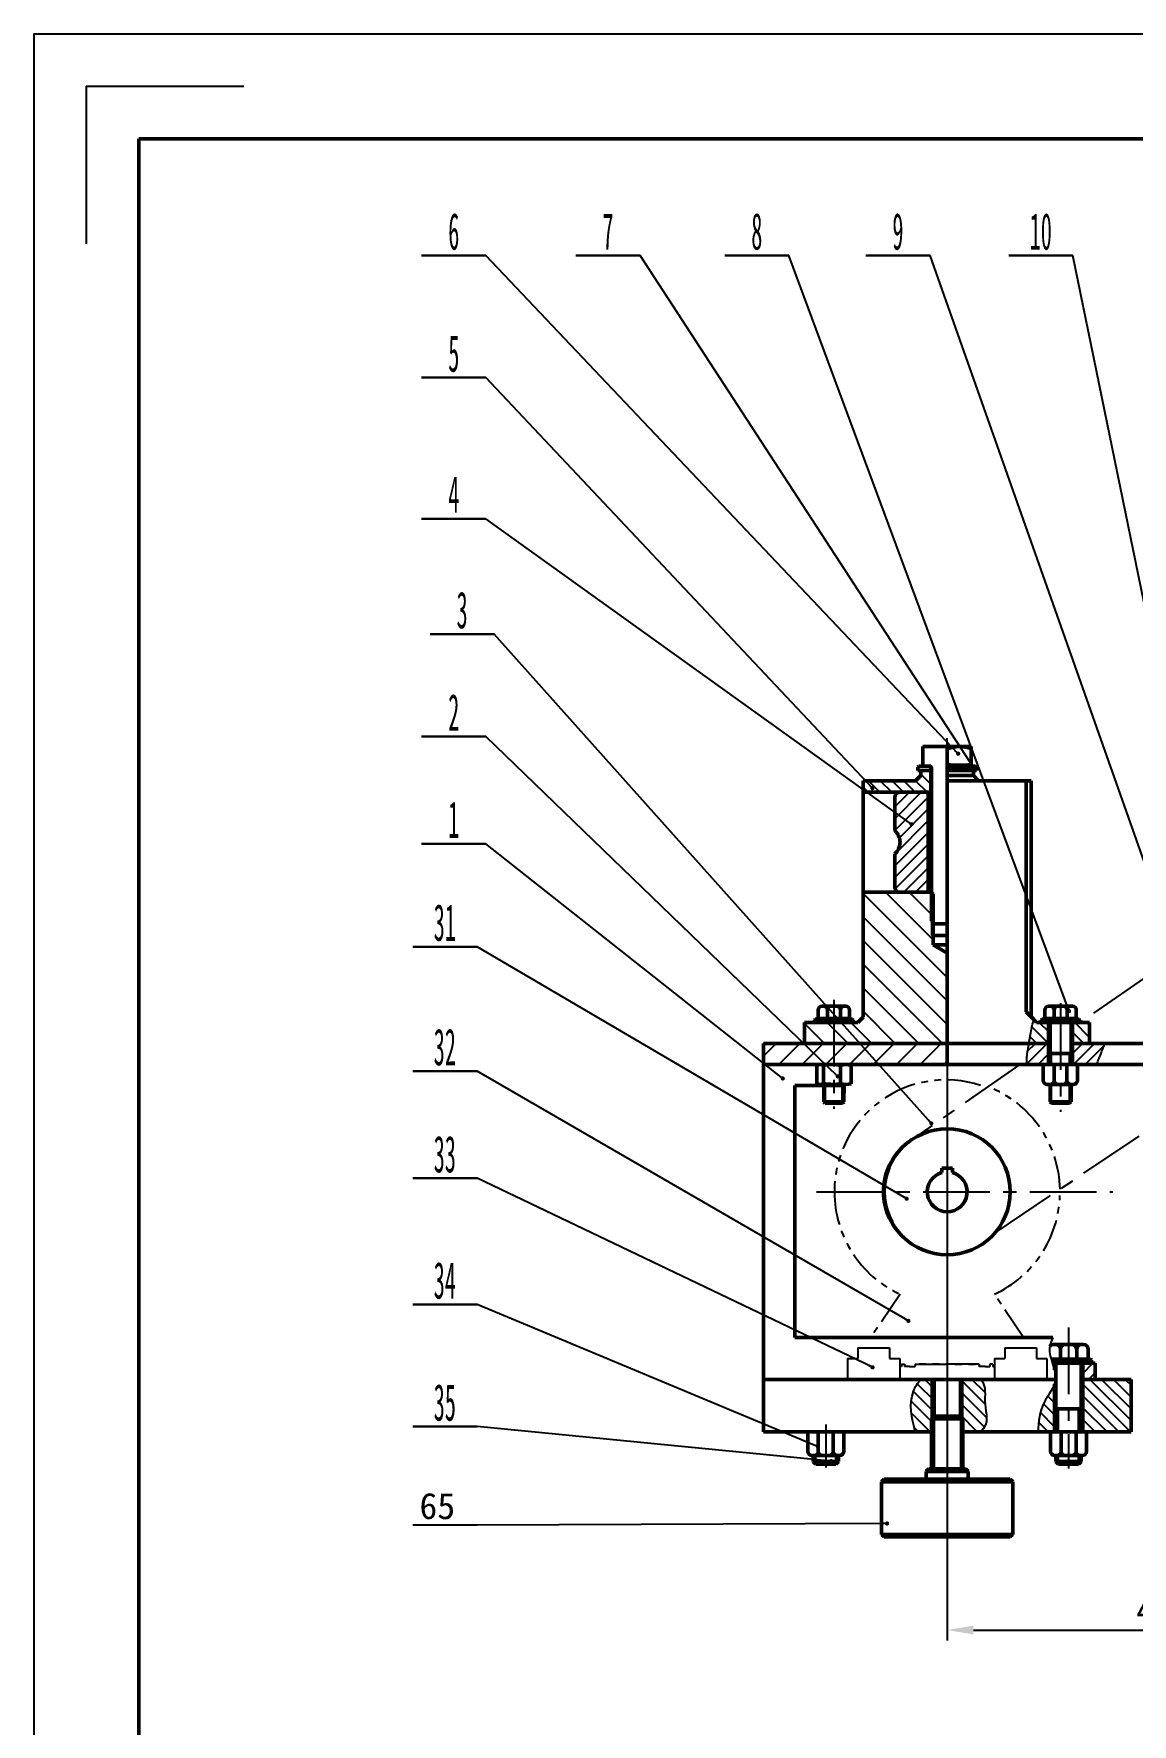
# Model space of a CAD drawing. Header units: millimetres. Extents: x 0 to 1189, y 0 to 841.
# Drawn here: x -0.1 to 209.1, y 519.1 to 841 of the extents above; entities that cross this region are included whole.
import ezdxf

# ---------------------------------------------------------------- set-up
doc = ezdxf.new("R2010")
doc.units = ezdxf.units.MM
doc.header["$PDSIZE"] = -1
doc.linetypes.add('CENTERX2', pattern=[20.32, 12.7, -2.54, 2.54, -2.54])
doc.linetypes.add('PHANTOM', pattern=[12.7, 6.35, -1.27, 1.27, -1.27, 1.27, -1.27])
for name, color, linetype in [('中心线', 1, 'CENTERX2'), ('剖面线', 6, 'Continuous'), ('双点划线', 2, 'PHANTOM'), ('尺寸线', 3, 'Continuous'), ('符号', 4, 'Continuous'), ('细实线', 7, 'Continuous')]:
    doc.layers.add(name, color=color, linetype=linetype)
doc.layers.add('粗实线', color=255, linetype='Continuous', lineweight=50)
doc.styles.add('SLDTEXTSTYLE5', font='TXT', dxfattribs={"width": 0.44421})
doc.dimstyles.new('SLDDIMSTYLE1', dxfattribs={"dimtxt": 0.18, "dimasz": 0.8, "dimexe": 0, "dimexo": 0.0625, "dimgap": 0, "dimtad": 0, "dimtih": 1, "dimtoh": 1, "dimdec": 0, "dimrnd": 1e-09, "dimzin": 0, "dimdsep": 46, "dimtxsty": 'Standard', "dimblk1": 'DOT', "dimblk2": 'DOT', "dimsah": 1, "dimcen": 0.09, "dimadec": 0, "dimazin": 0, "dimtfac": 0.8, "dimtdec": 0, "dimtofl": 0, "dimtmove": 0, "dimatfit": 3, "dimldrblk": 'DOT', "dimfxl": 0, "dimfrac": 2, "dimtolj": 1, "dimtzin": 0, "dimarcsym": 0})
doc.dimstyles.new('副本 ISO-25', dxfattribs={"dimscale": 2, "dimtxt": 2.5, "dimasz": 2.5, "dimexe": 1, "dimexo": 0, "dimtad": 1, "dimtoh": 1, "dimlfac": 5, "dimdsep": 46, "dimtxsty": 'Standard', "dimcen": 2.5, "dimclrd": 3, "dimclre": 3, "dimadec": 0, "dimazin": 0, "dimtfac": 1, "dimtmove": 0, "dimatfit": 3, "dimfxl": 0, "dimarcsym": 0})

# ---------------------------------------------------------------- blocks, each defined once
blk = doc.blocks.new('SW_NOTE_0')
at = {"layer": '符号', "color": 0}
for p, q in [((-12.24, 0), (0, 0)), ((0, 0), (-12.24, 0)), ((-12.24, 0), (0, 0)), ((0, 0), (-12.24, 0)), ((-12.24, 0), (0, 0)), ((0, 0), (-12.24, 0))]:
    blk.add_line(p, q, dxfattribs=at)
at = {"layer": '符号', "color": 0, "insert": (-6.12, 8.12), "char_height": 7, "attachment_point": 2, "style": 'SLDTEXTSTYLE5'}
blk.add_mtext('1', dxfattribs=at)
blk = doc.blocks.new('_Dot')
at = {"color": 0, "linetype": 'ByBlock', "lineweight": -2}
blk.add_line((-0.5, 0), (-1, 0), dxfattribs=at)
at = {"color": 0, "linetype": 'ByBlock', "const_width": 0.5}
blk.add_lwpolyline([(-0.25, 0, 1), (0.25, 0, 1)], format="xyb", close=True, dxfattribs=at)
blk = doc.blocks.new('SW_NOTE_0_1')
at = {"layer": '符号', "color": 0}
for p, q in [((-12.24, 0), (0, 0)), ((0, 0), (-12.24, 0)), ((-12.24, 0), (0, 0)), ((0, 0), (-12.24, 0)), ((-12.24, 0), (0, 0)), ((0, 0), (-12.24, 0))]:
    blk.add_line(p, q, dxfattribs=at)
at = {"layer": '符号', "color": 0, "insert": (-6.12, 8.12), "char_height": 7, "attachment_point": 2, "style": 'SLDTEXTSTYLE5'}
blk.add_mtext('5', dxfattribs=at)
blk = doc.blocks.new('SW_NOTE_0_2')
at = {"layer": '符号', "color": 0}
for p, q in [((-12.24, 0), (0, 0)), ((0, 0), (-12.24, 0)), ((-12.24, 0), (0, 0)), ((0, 0), (-12.24, 0)), ((-12.24, 0), (0, 0)), ((0, 0), (-12.24, 0))]:
    blk.add_line(p, q, dxfattribs=at)
at = {"layer": '符号', "color": 0, "insert": (-6.12, 8.12), "char_height": 7, "attachment_point": 2, "style": 'SLDTEXTSTYLE5'}
blk.add_mtext('6', dxfattribs=at)
blk = doc.blocks.new('SW_NOTE_0_3')
at = {"layer": '符号', "color": 0}
for p, q in [((-12.24, 0), (0, 0)), ((0, 0), (-12.24, 0)), ((-12.24, 0), (0, 0)), ((0, 0), (-12.24, 0)), ((-12.24, 0), (0, 0)), ((0, 0), (-12.24, 0))]:
    blk.add_line(p, q, dxfattribs=at)
at = {"layer": '符号', "color": 0, "insert": (-6.12, 8.12), "char_height": 7, "attachment_point": 2, "style": 'SLDTEXTSTYLE5'}
blk.add_mtext('7', dxfattribs=at)
blk = doc.blocks.new('SW_NOTE_0_4')
at = {"layer": '符号', "color": 0}
for p, q in [((-12.24, 0), (0, 0)), ((0, 0), (-12.24, 0)), ((-12.24, 0), (0, 0)), ((0, 0), (-12.24, 0)), ((-12.24, 0), (0, 0)), ((0, 0), (-12.24, 0))]:
    blk.add_line(p, q, dxfattribs=at)
at = {"layer": '符号', "color": 0, "insert": (-6.12, 8.12), "char_height": 7, "attachment_point": 2, "style": 'SLDTEXTSTYLE5'}
blk.add_mtext('4', dxfattribs=at)
blk = doc.blocks.new('SW_NOTE_0_18')
at = {"layer": '符号', "color": 0}
for p, q in [((-12.24, 0), (0, 0)), ((0, 0), (-12.24, 0)), ((-12.24, 0), (0, 0)), ((0, 0), (-12.24, 0)), ((-12.24, 0), (0, 0)), ((0, 0), (-12.24, 0))]:
    blk.add_line(p, q, dxfattribs=at)
at = {"layer": '符号', "color": 0, "insert": (-6.12, 8.12), "char_height": 7, "attachment_point": 2, "style": 'SLDTEXTSTYLE5'}
blk.add_mtext('2', dxfattribs=at)
blk = doc.blocks.new('SW_NOTE_0_21')
at = {"layer": '符号', "color": 0}
for p, q in [((-12.24, 0), (0, 0)), ((0, 0), (-12.24, 0)), ((-12.24, 0), (0, 0)), ((0, 0), (-12.24, 0)), ((-12.24, 0), (0, 0)), ((0, 0), (-12.24, 0))]:
    blk.add_line(p, q, dxfattribs=at)
at = {"layer": '符号', "color": 0, "insert": (-6.13, 8.12), "char_height": 7, "attachment_point": 2, "style": 'SLDTEXTSTYLE5'}
blk.add_mtext('35', dxfattribs=at)
blk = doc.blocks.new('SW_NOTE_0_22')
at = {"layer": '符号', "color": 0}
for p, q in [((-12.24, 0), (0, 0)), ((0, 0), (-12.24, 0)), ((-12.24, 0), (0, 0)), ((0, 0), (-12.24, 0)), ((-12.24, 0), (0, 0)), ((0, 0), (-12.24, 0))]:
    blk.add_line(p, q, dxfattribs=at)
at = {"layer": '符号', "color": 0, "insert": (-6.13, 8.12), "char_height": 7, "attachment_point": 2, "style": 'SLDTEXTSTYLE5'}
blk.add_mtext('34', dxfattribs=at)
blk = doc.blocks.new('SW_NOTE_0_23')
at = {"layer": '符号', "color": 0}
for p, q in [((-12.24, 0), (0, 0)), ((0, 0), (-12.24, 0)), ((-12.24, 0), (0, 0)), ((0, 0), (-12.24, 0)), ((-12.24, 0), (0, 0)), ((0, 0), (-12.24, 0))]:
    blk.add_line(p, q, dxfattribs=at)
at = {"layer": '符号', "color": 0, "insert": (-6.13, 8.12), "char_height": 7, "attachment_point": 2, "style": 'SLDTEXTSTYLE5'}
blk.add_mtext('33', dxfattribs=at)
blk = doc.blocks.new('SW_NOTE_0_24')
at = {"layer": '符号', "color": 0}
for p, q in [((-12.24, 0), (0, 0)), ((0, 0), (-12.24, 0)), ((-12.24, 0), (0, 0)), ((0, 0), (-12.24, 0)), ((-12.24, 0), (0, 0)), ((0, 0), (-12.24, 0))]:
    blk.add_line(p, q, dxfattribs=at)
at = {"layer": '符号', "color": 0, "insert": (-6.13, 8.12), "char_height": 7, "attachment_point": 2, "style": 'SLDTEXTSTYLE5'}
blk.add_mtext('32', dxfattribs=at)
blk = doc.blocks.new('SW_NOTE_0_25')
at = {"layer": '符号', "color": 0}
for p, q in [((-12.24, 0), (0, 0)), ((0, 0), (-12.24, 0)), ((-12.24, 0), (0, 0)), ((0, 0), (-12.24, 0)), ((-12.24, 0), (0, 0)), ((0, 0), (-12.24, 0))]:
    blk.add_line(p, q, dxfattribs=at)
at = {"layer": '符号', "color": 0, "insert": (-6.13, 8.12), "char_height": 7, "attachment_point": 2, "style": 'SLDTEXTSTYLE5'}
blk.add_mtext('31', dxfattribs=at)
blk = doc.blocks.new('SW_NOTE_0_26')
at = {"layer": '符号', "color": 0}
for p, q in [((-12.24, 0), (0, 0)), ((0, 0), (-12.24, 0)), ((-12.24, 0), (0, 0)), ((0, 0), (-12.24, 0)), ((-12.24, 0), (0, 0)), ((0, 0), (-12.24, 0))]:
    blk.add_line(p, q, dxfattribs=at)
at = {"layer": '符号', "color": 0, "insert": (-6.12, 8.12), "char_height": 7, "attachment_point": 2, "style": 'SLDTEXTSTYLE5'}
blk.add_mtext('3', dxfattribs=at)
blk = doc.blocks.new('SW_NOTE_0_27')
at = {"layer": '符号', "color": 0}
for p, q in [((-12.24, 0), (0, 0)), ((0, 0), (-12.24, 0)), ((-12.24, 0), (0, 0)), ((0, 0), (-12.24, 0)), ((-12.24, 0), (0, 0)), ((0, 0), (-12.24, 0))]:
    blk.add_line(p, q, dxfattribs=at)
at = {"layer": '符号', "color": 0, "insert": (-6.12, 8.12), "char_height": 7, "attachment_point": 2, "style": 'SLDTEXTSTYLE5'}
blk.add_mtext('8', dxfattribs=at)
blk = doc.blocks.new('SW_NOTE_0_28')
at = {"layer": '符号', "color": 0}
for p, q in [((-12.24, 0), (0, 0)), ((0, 0), (-12.24, 0)), ((-12.24, 0), (0, 0)), ((0, 0), (-12.24, 0)), ((-12.24, 0), (0, 0)), ((0, 0), (-12.24, 0))]:
    blk.add_line(p, q, dxfattribs=at)
at = {"layer": '符号', "color": 0, "insert": (-6.13, 8.12), "char_height": 7, "attachment_point": 2, "style": 'SLDTEXTSTYLE5'}
blk.add_mtext('10', dxfattribs=at)
blk = doc.blocks.new('SW_NOTE_0_29')
at = {"layer": '符号', "color": 0}
for p, q in [((-12.24, 0), (0, 0)), ((0, 0), (-12.24, 0)), ((-12.24, 0), (0, 0)), ((0, 0), (-12.24, 0)), ((-12.24, 0), (0, 0)), ((0, 0), (-12.24, 0))]:
    blk.add_line(p, q, dxfattribs=at)
at = {"layer": '符号', "color": 0, "insert": (-6.12, 8.12), "char_height": 7, "attachment_point": 2, "style": 'SLDTEXTSTYLE5'}
blk.add_mtext('9', dxfattribs=at)
blk = doc.blocks.new('*D168')
at = {"layer": 'Defpoints', "color": 0}
for p in [(256.09, 664.2), (173.89, 644.71), (256.09, 536.98)]:
    blk.add_point(p, dxfattribs=at)
at = {"layer": '尺寸线', "color": 3, "lineweight": -2}
for p, q in [((256.09, 664.2), (256.09, 534.98)), ((173.89, 644.71), (173.89, 534.98)), ((178.89, 536.98), (251.09, 536.98))]:
    blk.add_line(p, q, dxfattribs=at)
at = {"layer": '尺寸线', "color": 3}
for points in [[(178.89, 537.82), (178.89, 536.15), (173.89, 536.98)], [(251.09, 537.82), (251.09, 536.15), (256.09, 536.98)]]:
    blk.add_solid(points, dxfattribs=at)
at = {"layer": '尺寸线', "color": 0, "insert": (214.99, 540.73), "char_height": 5, "attachment_point": 5}
blk.add_mtext('411', dxfattribs=at)

msp = doc.modelspace()

# ---------------------------------------------------------------- hatches: boundary and pattern name
at = {"layer": '剖面线'}
h = msp.add_hatch(dxfattribs=at)
h.set_pattern_fill('ANSI31', color=256, scale=0.5, angle=90, style=0)
h.paths.add_polyline_path([(157.8876, 696.5366), (170.7752, 696.5366), (170.7752, 700.7066), (168.8876, 700.7066), (168.8876, 699.7066), (167.8876, 698.7066), (157.8876, 698.7066)], flags=0)
h = msp.add_hatch(dxfattribs=at)
h.set_pattern_fill('ANSI31', color=256, style=0)
h.paths.add_polyline_path([(170.7876, 700.7066), (170.7876, 701.5066), (168.4876, 701.5066), (168.2876, 701.3066), (168.2876, 700.7066)], flags=0)
h = msp.add_hatch(dxfattribs=at)
h.set_pattern_fill('ANSI31', color=256, scale=0.5, style=0)
edge = h.paths.add_edge_path()
edge.add_line((164.9166, 677.5006), (170.2876, 677.5006))
edge.add_line((170.2876, 677.5006), (170.2876, 678.1006))
edge.add_line((170.2876, 678.1006), (170.2876, 695.9366))
edge.add_line((170.2876, 695.9366), (170.2876, 696.5366))
edge.add_line((170.2876, 696.5366), (164.9166, 696.5366))
edge.add_arc((164.9166, 695.5366), 1, 90, 180)
edge.add_line((163.9166, 695.5366), (163.9166, 689.2546))
edge.add_arc((161.9166, 687.0186), 3, -48.189685, 48.189685, ccw=False)
edge.add_line((163.9166, 684.7825), (163.9166, 678.5006))
edge.add_arc((164.9166, 678.5006), 1, 180, 270)
h = msp.add_hatch(dxfattribs=at)
h.set_pattern_fill('ANSI31', color=256, angle=90, style=0)
h.paths.add_polyline_path([(173.8876, 665.9083), (171.2376, 667.5006), (171.2376, 677.1456), (170.8826, 677.5006), (157.8876, 677.5006), (157.8876, 653.7066), (156.8876, 652.7066), (146.7459, 652.7066), (146.7459, 648.7066), (173.8876, 648.7066)], flags=0)
h = msp.add_hatch(dxfattribs=at)
h.set_pattern_fill('ANSI31', color=256, scale=0.5, angle=90, style=0)
edge = h.paths.add_edge_path()
edge.add_spline(control_points=[(190.3711, 653.2537), (190.0778, 652.2487), (189.8365, 650.699), (189.5189, 649.1882), (189.4229, 648.7066)], knot_values=[0.32832921, 0.32832921, 0.32832921, 0.32832921, 0.38056041, 0.40506728, 0.40506728, 0.40506728, 0.40506728], weights=[1, 1, 1, 1, 1], degree=3, periodic=0)
edge.add_line((189.4229, 648.7066), (193.1891, 648.7066))
edge.add_line((193.1891, 648.7066), (193.1891, 652.7066))
edge.add_line((193.1891, 652.7066), (190.9182, 652.7066))
edge.add_line((190.9182, 652.7066), (190.3711, 653.2537))
h = msp.add_hatch(dxfattribs=at)
h.set_pattern_fill('ANSI31', color=256, style=0)
h.paths.add_polyline_path([(193.3891, 653.3066), (191.9391, 653.3066), (191.7891, 653.1566), (191.7891, 652.7066), (193.3891, 652.7066)], flags=0)
h = msp.add_hatch(dxfattribs=at)
h.set_pattern_fill('ANSI31', color=256, style=0)
h.paths.add_polyline_path([(197.5891, 652.7066), (199.1891, 652.7066), (199.1891, 653.1566), (199.0391, 653.3066), (197.5891, 653.3066)], flags=0)
h = msp.add_hatch(dxfattribs=at)
h.set_pattern_fill('ANSI31', color=256, scale=0.5, angle=90, style=0)
h.paths.add_polyline_path([(201.0294, 648.7066), (201.0294, 652.7066), (197.7891, 652.7066), (197.7891, 648.7066)])
h = msp.add_hatch(dxfattribs=at)
h.set_pattern_fill('ANSI31', color=256, style=0)
h.paths.add_polyline_path([(138.9029, 644.7066), (173.8876, 644.7066), (173.8876, 648.7066), (138.9029, 648.7066)], flags=0)
h = msp.add_hatch(dxfattribs=at)
h.set_pattern_fill('ANSI31', color=256, scale=0.5, style=0)
edge = h.paths.add_edge_path()
edge.add_spline(control_points=[(189.4229, 648.7066), (189.2475, 647.8269), (189.0111, 646.5108), (188.9955, 645.1574), (189.0162, 644.7066)], knot_values=[0.40506728, 0.40506728, 0.40506728, 0.40506728, 0.4498245, 0.47223349, 0.47223349, 0.47223349, 0.47223349], weights=[1, 1, 1, 1, 1], degree=3, periodic=0)
edge.add_line((189.0162, 644.7066), (193.1891, 644.7066))
edge.add_line((193.1891, 644.7066), (193.1891, 648.7066))
edge.add_line((193.1891, 648.7066), (189.4229, 648.7066))
h = msp.add_hatch(dxfattribs=at)
h.set_pattern_fill('ANSI31', color=256, scale=0.5, style=0)
edge = h.paths.add_edge_path()
edge.add_spline(control_points=[(202.3996, 644.7066), (202.6556, 645.5261), (203.2214, 646.8025), (203.7358, 648.1522), (203.8955, 648.7066)], knot_values=[0.89612787, 0.89612787, 0.89612787, 0.89612787, 0.93896555, 0.967643, 0.967643, 0.967643, 0.967643], weights=[1, 1, 1, 1, 1], degree=3, periodic=0)
edge.add_line((203.8955, 648.7066), (197.7891, 648.7066))
edge.add_line((197.7891, 648.7066), (197.7891, 644.7066))
edge.add_line((197.7891, 644.7066), (202.3996, 644.7066))
h = msp.add_hatch(dxfattribs=at)
h.set_pattern_fill('ANSI31', color=256, angle=90, style=0)
edge = h.paths.add_edge_path(flags=0)
edge.add_spline(control_points=[(193.6937, 588.5906), (193.7689, 588.3245), (193.8522, 588.0574), (193.9363, 587.7906)], knot_values=[0.7264926, 0.7264926, 0.7264926, 0.7264926, 0.73494999, 0.73494999, 0.73494999, 0.73494999], weights=[1, 1, 1, 1], degree=3, periodic=0)
edge.add_line((193.9363, 587.7906), (194.5075, 587.7906))
edge.add_line((194.5075, 587.7906), (194.5075, 588.5906))
edge.add_line((194.5075, 588.5906), (193.6937, 588.5906))
h = msp.add_hatch(dxfattribs=at)
h.set_pattern_fill('ANSI31', color=256, scale=0.5)
edge = h.paths.add_edge_path()
edge.add_line((194.3075, 587.7906), (193.9363, 587.7906))
edge.add_spline(control_points=[(193.9363, 587.7906), (194.0673, 587.3749), (194.2001, 586.9599), (194.3075, 586.5505)], knot_values=[0.73494999, 0.73494999, 0.73494999, 0.73494999, 0.74812414, 0.74812414, 0.74812414, 0.74812414], degree=3, periodic=0)
edge.add_line((194.3075, 586.5505), (194.3075, 587.7906))
h = msp.add_hatch(dxfattribs=at)
h.set_pattern_fill('ANSI31', color=256, angle=90, style=0)
h.paths.add_polyline_path([(199.5075, 587.7906), (201.4075, 587.7906), (201.4075, 588.3906), (201.2075, 588.5906), (199.5075, 588.5906)], flags=0)
h = msp.add_hatch(dxfattribs=at)
h.set_pattern_fill('ANSI31', color=256, scale=0.5, style=0)
h.paths.add_polyline_path([(202.0859, 587.7906), (199.7075, 587.7906), (199.7075, 584.7066), (202.0859, 584.7066)])
h = msp.add_hatch(dxfattribs=at)
h.set_pattern_fill('ANSI31', color=256, scale=0.5, angle=90)
edge = h.paths.add_edge_path()
edge.add_spline(control_points=[(180.2996, 574.7066), (182.0489, 576.501), (180.4615, 579.8387), (181.4623, 583.3775), (180.3096, 584.7066)], knot_values=[25.60351352, 25.60351352, 25.60351352, 25.60351352, 31.31547948, 36.64139403, 36.64139403, 36.64139403, 36.64139403], degree=3, periodic=0)
edge.add_line((180.3096, 584.7066), (176.9029, 584.7066))
edge.add_line((176.9029, 584.7066), (176.9029, 577.2066))
edge.add_line((176.9029, 577.2066), (176.9029, 574.7066))
edge.add_line((176.9029, 574.7066), (180.2996, 574.7066))
edge = h.paths.add_edge_path()
edge.add_line((170.9029, 584.7066), (168.7953, 584.7066))
edge.add_spline(control_points=[(168.7953, 584.7066), (168.2518, 584.0318), (166.2848, 580.772), (167.2122, 577.3478), (167.8277, 574.7066)], knot_values=[1.87324296, 1.87324296, 1.87324296, 1.87324296, 4.45124251, 12.89951609, 12.89951609, 12.89951609, 12.89951609], degree=3, periodic=0)
edge.add_line((167.8277, 574.7066), (170.9029, 574.7066))
edge.add_line((170.9029, 574.7066), (170.9029, 577.2066))
edge.add_line((170.9029, 577.2066), (170.9029, 584.7066))
h.paths.add_polyline_path([(171.4029, 584.7066), (170.9029, 584.7066), (170.9029, 577.2066), (171.4029, 577.7066)])
h.paths.add_polyline_path([(176.9029, 584.7066), (176.4029, 584.7066), (176.4029, 577.7066), (176.9029, 577.2066)])
h = msp.add_hatch(dxfattribs=at)
h.set_pattern_fill('ANSI31', color=256, scale=0.5, angle=90, style=0)
edge = h.paths.add_edge_path()
edge.add_spline(control_points=[(194.5213, 584.7066), (194.371, 583.1703), (191.8615, 580.5297), (191.2149, 576.6665), (191.2489, 574.7066)], knot_values=[0.76852291, 0.76852291, 0.76852291, 0.76852291, 0.82170582, 0.874715, 0.874715, 0.874715, 0.874715], weights=[1, 1, 1, 1, 1], degree=3, periodic=0)
edge.add_line((191.2489, 574.7066), (194.3075, 574.7066))
edge.add_line((194.3075, 574.7066), (194.2006, 583.7969))
edge.add_line((194.2006, 583.7969), (194.4144, 583.7969))
h = msp.add_hatch(dxfattribs=at)
h.set_pattern_fill('ANSI31', color=256, scale=0.5, angle=90, style=0)
h.paths.add_polyline_path([(208.9029, 574.7066), (208.9029, 584.7066), (199.7075, 584.7066), (199.7075, 574.7066)])

# ---------------------------------------------------------------- linework, layer by layer
for p, q in [((170.8876, 672.0666), (170.8876, 669.2502)), ((193.7891, 644.7066), (193.7891, 646.7566)), ((197.1891, 644.7066), (197.1891, 646.7566)), ((150.7498, 637.3066), (150.7498, 640.9066)), ((153.8838, 637.3066), (153.8838, 640.9066)), ((193.7891, 637.3066), (193.7891, 640.9066)), ((197.1891, 637.3066), (197.1891, 640.9066)), ((170.9029, 577.2066), (170.9029, 584.7066)), ((176.9029, 577.2066), (176.9029, 584.7066)), ((171.4029, 577.7066), (171.4029, 567.7066)), ((176.4029, 577.7066), (176.4029, 567.7066)), ((195.1075, 574.7066), (195.1075, 579.0906)), ((198.9075, 574.7066), (198.9075, 579.0906)), ((148.8782, 568.5906), (148.8782, 570.2466)), ((152.6782, 568.5906), (152.6782, 570.2466)), ((195.1075, 568.5906), (195.1075, 570.2466)), ((198.9075, 568.5906), (198.9075, 570.2466))]:
    msp.add_line(p, q)
for points, knots in [([(189.4229, 648.7066), (189.5993, 649.6118), (189.8357, 650.8253), (190.128, 652.3469), (190.2903, 652.952), (190.3711, 653.2537)], [0, 0, 0, 0, 0.59560005, 0.79842202, 1, 1, 1, 1]), ([(189.4229, 648.7066), (189.2475, 647.8269), (189.0111, 646.5108), (188.9955, 645.1574), (189.0162, 644.7066)], [0.4050672829, 0.4050672829, 0.4050672829, 0.4050672829, 0.4498244963, 0.4722334869, 0.4722334869, 0.4722334869, 0.4722334869]), ([(202.3996, 644.7066), (202.6556, 645.5261), (203.2214, 646.8025), (203.7358, 648.1522), (203.8955, 648.7066)], [0.8961278682, 0.8961278682, 0.8961278682, 0.8961278682, 0.9389655491, 0.9676429976, 0.9676429976, 0.9676429976, 0.9676429976]), ([(194.0357, 592.7066), (193.7276, 592.0449), (192.7152, 589.56), (194.7048, 586.5831), (194.5213, 584.7066)], [0.6804404228, 0.6804404228, 0.6804404228, 0.6804404228, 0.7035597891, 0.7685229149, 0.7685229149, 0.7685229149, 0.7685229149]), ([(167.8277, 574.7066), (167.2122, 577.3478), (166.2848, 580.772), (168.2518, 584.0318), (168.7953, 584.7066)], [1.87324296, 1.87324296, 1.87324296, 1.87324296, 10.32151654, 12.89951609, 12.89951609, 12.89951609, 12.89951609]), ([(180.3096, 584.7066), (181.4623, 583.3775), (180.4615, 579.8387), (182.0489, 576.501), (180.2996, 574.7066)], [25.60351352, 25.60351352, 25.60351352, 25.60351352, 30.92942807, 36.64139403, 36.64139403, 36.64139403, 36.64139403]), ([(194.5213, 584.7066), (194.371, 583.1703), (191.8615, 580.5297), (191.2149, 576.6665), (191.2489, 574.7066)], [0.768522915, 0.768522915, 0.768522915, 0.768522915, 0.821705821, 0.874714996, 0.874714996, 0.874714996, 0.874714996])]:
    msp.add_open_spline(points, degree=3, knots=knots)
at = {"layer": '中心线'}
for p, q in [((173.8876, 658.1555), (173.8876, 706.8357)), ((228.9029, 673.2729), (199.2924, 652.7066)), ((152.3168, 657.0013), (152.3168, 636.227)), ((195.4891, 656.3947), (195.4891, 635.6771)), ((187.7095, 644.7066), (166.8206, 630.1529)), ((173.9029, 643.1154), (173.9029, 581.6014)), ((183.0321, 612.6583), (225.2422, 640.9257)), ((148.9815, 620.4466), (205.4226, 620.4466)), ((197.0075, 594.6202), (197.0075, 567.7621)), ((173.9029, 578.9463), (173.9029, 549.9937)), ((150.7782, 576.1049), (150.7782, 567.9506))]:
    msp.add_line(p, q, dxfattribs=at)
at = {"layer": '双点划线'}
for p, q in [((164.9219, 600.9298), (159.3543, 592.7066)), ((188.4516, 592.7066), (182.884, 600.9298)), ((156.9029, 590.7066), (162.9029, 590.7066)), ((156.9029, 590.7066), (156.9029, 588.7066)), ((162.9029, 590.7066), (162.9029, 588.7066)), ((184.9029, 590.7066), (184.9029, 588.7066)), ((184.9029, 590.7066), (190.9029, 590.7066)), ((190.9029, 590.7066), (190.9029, 588.7066)), ((154.9029, 588.7066), (154.9029, 584.7066)), ((154.9029, 588.7066), (156.9029, 588.7066)), ((162.9029, 588.7066), (164.9029, 588.7066)), ((164.9029, 588.7066), (164.9029, 584.7066)), ((165.2173, 587.2066), (164.9029, 587.2066)), ((165.2173, 587.6066), (165.7966, 587.6066)), ((165.2173, 587.6066), (165.2173, 587.2066)), ((165.7966, 587.6066), (165.7966, 587.2066)), ((166.7029, 587.2066), (165.7966, 587.2066)), ((166.7029, 587.2066), (167.7944, 587.2066)), ((167.7944, 587.6066), (167.7944, 587.3066)), ((167.7944, 587.6066), (179.5204, 587.6066)), ((167.7944, 587.2066), (167.7944, 587.3066)), ((180.0115, 587.6066), (168.2855, 587.6066)), ((180.0115, 587.6066), (180.0115, 587.3066)), ((180.0115, 587.2066), (180.0115, 587.3066)), ((181.1029, 587.2066), (180.0115, 587.2066)), ((181.1029, 587.2066), (182.0093, 587.2066)), ((182.5886, 587.6066), (182.0093, 587.6066)), ((182.0093, 587.6066), (182.0093, 587.2066)), ((182.5886, 587.6066), (182.5886, 587.2066)), ((182.5886, 587.2066), (182.9029, 587.2066)), ((182.9029, 588.7066), (182.9029, 584.7066)), ((182.9029, 588.7066), (184.9029, 588.7066)), ((190.9029, 588.7066), (192.9029, 588.7066)), ((192.9029, 588.7066), (192.9029, 584.7066))]:
    msp.add_line(p, q, dxfattribs=at)
for centre, radius, start, end in [((173.654, 620.5257), 21.2352, 71.868822, 180.213569), ((173.9029, 620.4466), 21.484, 1.28528, 68.777747), ((173.9029, 620.4466), 21.484, 180, 245.289451), ((173.9029, 620.4466), 21.484, 294.710549, 358.062836)]:
    msp.add_arc(centre, radius, start, end, dxfattribs=at)
at = {"layer": '符号'}
msp.add_line((84.3537, 556.9303), (72.1088, 556.9303), dxfattribs=at)
at = {"layer": '粗实线'}
for p, q in [((19.9495, 820.9821), (1168.9495, 820.9821)), ((19.9495, 820.9821), (19.9495, 19.9821)), ((169.2876, 705.2466), (169.2876, 701.6666)), ((173.8876, 705.2466), (169.2876, 705.2466)), ((173.8876, 704.8357), (173.8876, 705.2466)), ((176.1876, 705.2466), (173.8876, 705.2466)), ((178.4876, 705.2466), (176.1876, 705.2466)), ((173.8876, 701.9174), (173.8876, 704.8357)), ((174.7841, 701.6666), (173.8876, 701.9174)), ((173.8876, 701.6666), (173.8876, 701.9174)), ((178.4876, 701.9174), (178.4876, 704.8357)), ((178.4876, 701.6666), (178.4876, 701.9174)), ((157.8876, 698.7066), (157.8876, 696.5366)), ((157.8876, 698.7066), (167.8876, 698.7066)), ((168.8876, 699.7066), (167.8876, 698.7066)), ((168.4876, 701.5066), (168.2876, 701.3066)), ((168.2876, 701.3066), (168.2876, 700.7066)), ((168.2876, 700.7066), (170.7876, 700.7066)), ((170.7876, 701.5066), (168.4876, 701.5066)), ((168.8876, 700.7066), (168.8876, 699.7066)), ((168.8876, 700.7066), (170.7752, 700.7066)), ((169.2876, 701.5066), (169.2876, 701.6666)), ((170.6876, 701.5066), (169.2876, 701.5066)), ((170.7752, 696.5366), (170.7752, 700.7066)), ((170.7876, 700.7066), (170.7876, 701.5066)), ((170.7876, 700.7066), (170.8876, 700.7066)), ((170.8876, 701.3066), (170.8876, 672.0666)), ((173.8876, 701.5066), (173.8876, 701.6666)), ((173.8876, 701.6666), (174.7841, 701.6666)), ((179.2876, 701.5066), (173.8876, 701.5066)), ((173.8876, 701.5066), (173.8876, 701.3066)), ((179.4876, 701.3066), (173.8876, 701.3066)), ((173.8876, 701.3066), (173.8876, 700.7066)), ((179.4876, 700.7066), (173.8876, 700.7066)), ((173.8876, 700.7066), (173.8876, 699.7066)), ((173.8876, 699.7066), (178.8876, 699.7066)), ((173.8876, 699.7066), (173.8876, 698.7066)), ((173.8876, 698.7066), (188.9182, 698.7066)), ((173.8876, 698.7066), (173.8876, 648.7066)), ((176.1876, 701.6666), (174.7841, 701.6666)), ((177.5911, 701.6666), (176.1876, 701.6666)), ((177.5911, 701.6666), (178.4876, 701.6666)), ((178.4876, 701.5066), (178.4876, 701.6666)), ((178.8876, 699.7066), (178.8876, 700.7066)), ((179.8876, 698.7066), (178.8876, 699.7066)), ((179.4876, 701.3066), (179.2876, 701.5066)), ((179.4876, 700.7066), (179.4876, 701.3066)), ((188.9182, 654.7066), (188.9182, 698.7066)), ((188.9182, 698.7066), (189.9182, 698.7066)), ((189.9182, 698.7066), (189.9182, 653.7066)), ((157.8876, 696.5366), (170.7752, 696.5366)), ((157.8876, 696.5366), (157.8876, 677.5006)), ((163.9166, 695.5366), (163.9166, 689.2546)), ((164.9166, 696.5366), (170.2876, 696.5366)), ((170.2876, 696.5366), (170.2876, 677.5006)), ((170.8876, 696.5366), (170.7752, 696.5366)), ((170.8876, 678.1006), (170.8876, 695.9366)), ((163.9166, 684.7825), (163.9166, 678.5006)), ((157.8876, 677.5006), (157.8876, 653.7066)), ((170.8826, 677.5006), (157.8876, 677.5006)), ((164.9166, 677.5006), (170.2876, 677.5006)), ((171.2376, 677.1456), (170.8826, 677.5006)), ((170.8876, 677.5006), (170.8826, 677.5006)), ((171.2376, 667.5006), (171.2376, 677.1456)), ((171.2376, 671.5066), (170.8876, 672.0666)), ((171.2376, 671.5066), (173.8876, 671.5066)), ((173.8876, 669.2502), (170.8876, 669.2502)), ((173.8876, 667.5006), (171.2376, 667.5006)), ((173.8876, 665.9083), (171.2376, 667.5006)), ((149.3168, 653.5745), (149.3168, 655.0566)), ((149.3168, 653.5745), (149.3168, 653.4666)), ((150.3287, 655.8066), (150.0668, 655.8066)), ((150.3287, 655.8066), (152.8048, 655.8066)), ((151.0787, 655.0566), (151.0787, 653.4666)), ((151.0787, 655.0566), (151.0787, 653.4666)), ((154.5668, 655.8066), (152.8048, 655.8066)), ((153.5548, 655.0566), (153.5548, 653.4666)), ((153.5548, 655.0566), (153.5548, 653.4666)), ((153.5548, 655.0566), (153.5548, 653.4666)), ((155.3168, 653.5745), (155.3168, 655.0566)), ((155.3168, 653.4666), (155.3168, 653.5745)), ((157.8876, 653.7066), (156.8876, 652.7066)), ((190.3711, 653.2537), (188.9182, 654.7066)), ((192.4891, 653.5745), (192.4891, 655.0566)), ((192.4891, 653.5745), (192.4891, 653.4666)), ((193.2391, 655.8066), (195.9771, 655.8066)), ((194.2511, 655.0566), (194.2511, 653.4666)), ((194.2511, 655.0566), (194.2511, 653.4666)), ((197.7391, 655.8066), (195.9771, 655.8066)), ((196.7271, 655.0566), (196.7271, 653.4666)), ((196.7271, 655.0566), (196.7271, 653.4666)), ((196.7271, 655.0566), (196.7271, 653.4666)), ((198.4891, 653.5745), (198.4891, 655.0566)), ((198.4891, 653.4666), (198.4891, 653.5745)), ((146.7459, 648.7066), (146.7459, 652.7066)), ((146.7459, 652.7066), (156.8876, 652.7066)), ((148.7668, 653.3066), (148.6168, 653.1566)), ((148.6168, 653.1566), (148.6168, 652.7066)), ((156.0168, 653.1566), (148.6168, 653.1566)), ((155.8668, 653.3066), (148.7668, 653.3066)), ((149.3168, 653.4666), (149.3168, 653.3066)), ((149.3168, 653.4666), (149.6746, 653.4666)), ((150.8168, 653.4666), (149.6746, 653.4666)), ((151.959, 653.4666), (150.8168, 653.4666)), ((151.959, 653.4666), (152.6746, 653.4666)), ((153.8168, 653.4666), (152.6746, 653.4666)), ((154.959, 653.4666), (153.8168, 653.4666)), ((154.959, 653.4666), (155.3168, 653.4666)), ((155.3168, 653.3066), (155.3168, 653.4666)), ((156.0168, 653.1566), (155.8668, 653.3066)), ((156.0168, 652.7066), (156.0168, 653.1566)), ((190.3711, 653.2537), (190.9182, 652.7066)), ((193.4891, 652.7066), (190.9182, 652.7066)), ((191.7891, 653.1566), (191.9391, 653.3066)), ((191.7891, 652.7066), (191.7891, 653.1566)), ((191.7891, 653.1566), (199.1891, 653.1566)), ((193.3891, 652.7066), (191.7891, 652.7066)), ((191.9391, 653.3066), (192.4891, 653.3066)), ((192.4891, 653.4666), (192.4891, 653.3066)), ((192.4891, 653.4666), (192.8469, 653.4666)), ((192.4891, 653.4666), (192.8469, 653.4666)), ((196.9891, 653.3066), (192.4891, 653.3066)), ((193.9891, 653.4666), (192.8469, 653.4666)), ((193.9891, 653.4666), (192.8469, 653.4666)), ((193.1891, 652.7066), (193.1891, 644.7066)), ((193.4891, 648.7066), (193.4891, 652.7066)), ((193.4891, 652.7066), (197.4891, 652.7066)), ((195.1313, 653.4666), (193.9891, 653.4666)), ((195.1313, 653.4666), (193.9891, 653.4666)), ((195.1313, 653.4666), (195.8469, 653.4666)), ((195.1313, 653.4666), (195.8469, 653.4666)), ((196.9891, 653.4666), (195.8469, 653.4666)), ((196.9891, 653.4666), (195.8469, 653.4666)), ((198.1313, 653.4666), (196.9891, 653.4666)), ((198.1313, 653.4666), (196.9891, 653.4666)), ((198.4891, 653.3066), (196.9891, 653.3066)), ((197.4891, 652.7066), (197.4891, 648.7066)), ((201.0294, 652.7066), (197.4891, 652.7066)), ((199.1891, 652.7066), (197.5891, 652.7066)), ((197.7891, 652.7066), (197.7891, 644.7066)), ((198.1313, 653.4666), (198.4891, 653.4666)), ((198.1313, 653.4666), (198.4891, 653.4666)), ((198.4891, 653.3066), (198.4891, 653.4666)), ((198.4891, 653.3066), (199.0391, 653.3066)), ((199.0391, 653.3066), (199.1891, 653.1566)), ((199.1891, 653.1566), (199.1891, 652.7066)), ((201.0294, 648.7066), (201.0294, 652.7066)), ((138.9029, 648.7066), (173.8876, 648.7066)), ((138.9029, 648.7066), (138.9029, 644.7066)), ((146.7459, 648.7066), (173.8876, 648.7066)), ((189.4229, 648.7066), (173.8876, 648.7066)), ((173.8876, 648.7066), (173.8876, 644.7066)), ((193.4891, 648.7066), (189.4229, 648.7066)), ((193.4891, 648.7066), (189.4229, 648.7066)), ((193.4891, 648.7066), (193.4891, 644.7066)), ((201.0294, 648.7066), (197.4891, 648.7066)), ((197.4891, 644.7066), (197.4891, 648.7066)), ((203.8955, 648.7066), (197.4891, 648.7066)), ((223.3524, 648.7066), (203.8955, 648.7066)), ((138.9029, 644.7066), (173.8876, 644.7066)), ((138.9029, 644.7066), (138.9029, 584.7066)), ((149.0471, 644.5883), (149.6879, 644.7066)), ((149.0471, 644.5883), (149.0471, 641.0248)), ((149.6879, 644.7066), (150.3287, 644.5883)), ((150.3287, 644.5883), (150.3287, 641.0248)), ((151.9636, 644.7066), (153.5984, 644.5883)), ((153.5984, 644.5883), (154.5924, 644.7066)), ((153.5984, 644.5883), (153.5984, 641.0248)), ((154.5924, 644.7066), (155.5864, 644.5883)), ((155.5864, 644.5883), (155.5864, 641.0248)), ((189.0162, 644.7066), (173.8876, 644.7066)), ((193.4891, 644.7066), (189.0162, 644.7066)), ((192.1976, 641.6566), (192.1976, 644.7066)), ((193.4491, 644.7066), (192.6355, 644.7066)), ((193.4491, 644.7066), (197.5291, 644.7066)), ((193.4891, 646.7566), (197.4891, 646.7566)), ((194.2891, 641.6566), (194.2891, 644.7066)), ((194.2891, 644.7066), (194.2891, 641.6566)), ((196.6891, 644.7066), (196.6891, 641.6566)), ((196.6891, 641.6566), (196.6891, 644.7066)), ((196.6891, 644.7066), (196.6891, 641.6566)), ((202.3996, 644.7066), (197.4891, 644.7066)), ((198.3426, 644.7066), (197.5291, 644.7066)), ((198.7018, 644.7066), (198.7018, 641.6566)), ((223.2772, 644.7066), (202.3996, 644.7066)), ((153.902, 640.7066), (144.9029, 640.7066)), ((144.9029, 592.7066), (144.9029, 640.7066)), ((149.6879, 640.9066), (149.0471, 641.0248)), ((150.3287, 641.0248), (149.6879, 640.9066)), ((151.9636, 640.9066), (149.6879, 640.9066)), ((150.3851, 640.9066), (150.4219, 637.6015)), ((153.5984, 641.0248), (151.9636, 640.9066)), ((154.5924, 640.9066), (151.9636, 640.9066)), ((154.5924, 640.9066), (153.5984, 641.0248)), ((154.2117, 637.6015), (154.2484, 640.9066)), ((155.5864, 641.0248), (154.5924, 640.9066)), ((193.4491, 640.9066), (192.9476, 640.9066)), ((193.4491, 640.9066), (193.5391, 640.9066)), ((193.4891, 637.6066), (193.4891, 640.9066)), ((193.5391, 640.9066), (195.9391, 640.9066)), ((195.9391, 640.9066), (197.4207, 640.9066)), ((197.5291, 640.9066), (197.4207, 640.9066)), ((197.4891, 640.9066), (197.4891, 637.6066)), ((197.9518, 640.9066), (197.5291, 640.9066)), ((150.4219, 637.6015), (150.6717, 637.3516)), ((150.4219, 637.6015), (154.2117, 637.6015)), ((153.9619, 637.3516), (154.2117, 637.6015)), ((193.7891, 637.3066), (193.4891, 637.6066)), ((193.4891, 637.6066), (197.4891, 637.6066)), ((197.4891, 637.6066), (197.1891, 637.3066)), ((150.6717, 637.3516), (150.7498, 637.3066)), ((150.7498, 637.3066), (153.8838, 637.3066)), ((153.8838, 637.3066), (153.9619, 637.3516)), ((193.7891, 637.3066), (197.1891, 637.3066)), ((172.9029, 624.9466), (174.9029, 624.9466)), ((172.9029, 624.9466), (172.9029, 624.1126)), ((174.9029, 624.9466), (174.9029, 624.1126)), ((144.9029, 592.7066), (194.0357, 592.7066)), ((194.195, 591.3806), (197.6176, 591.3806)), ((195.46, 590.4431), (195.46, 588.5906)), ((195.46, 590.4431), (195.46, 588.5906)), ((199.82, 591.3806), (197.6176, 591.3806)), ((198.5551, 590.4431), (198.5551, 588.5906)), ((198.5551, 590.4431), (198.5551, 588.5906)), ((198.5551, 590.4431), (198.5551, 588.5906)), ((200.7575, 588.5906), (200.7575, 590.4431)), ((200.6075, 588.5906), (193.6937, 588.5906)), ((201.4075, 588.3906), (193.7516, 588.3906)), ((194.5075, 587.7906), (193.9363, 587.7906)), ((194.6075, 587.7906), (193.9363, 587.7906)), ((194.0075, 588.5906), (200.0075, 588.5906)), ((194.3075, 587.7906), (194.3075, 586.5505)), ((194.6075, 587.7906), (194.6075, 584.7066)), ((194.6075, 587.7906), (199.4075, 587.7906)), ((199.4075, 584.7066), (199.4075, 587.7906)), ((202.0859, 587.7906), (199.4075, 587.7906)), ((201.4075, 587.7906), (199.5075, 587.7906)), ((199.7075, 584.7066), (199.7075, 587.7906)), ((200.6075, 588.5906), (201.2075, 588.5906)), ((201.2075, 588.5906), (201.4075, 588.3906)), ((201.4075, 588.3906), (201.4075, 587.7906)), ((202.0859, 584.7066), (202.0859, 587.7906)), ((138.9029, 584.7066), (194.5213, 584.7066)), ((138.9029, 574.7066), (138.9029, 584.7066)), ((173.9029, 584.7066), (170.9029, 584.7066)), ((171.4029, 577.7066), (171.4029, 584.7066)), ((176.4029, 577.7066), (176.4029, 584.7066)), ((194.3075, 583.7969), (194.3075, 574.7066)), ((194.6075, 584.7066), (194.5213, 584.7066)), ((194.5213, 584.7066), (194.6075, 584.7066)), ((194.6075, 584.7066), (194.6075, 574.7066)), ((199.4075, 574.7066), (199.4075, 584.7066)), ((208.9029, 584.7066), (199.4075, 584.7066)), ((199.4075, 584.7066), (202.0859, 584.7066)), ((199.7075, 574.7066), (199.7075, 584.7066)), ((208.9029, 574.7066), (208.9029, 584.7066)), ((171.4029, 577.7066), (170.9029, 577.2066)), ((170.9029, 577.2066), (170.9029, 574.7066)), ((170.9029, 577.2066), (176.9029, 577.2066)), ((171.4029, 577.7066), (176.4029, 577.7066)), ((176.4029, 577.7066), (176.9029, 577.2066)), ((176.9029, 577.2066), (176.9029, 574.7066)), ((194.6075, 579.0906), (194.6075, 579.0906)), ((194.6075, 579.0906), (199.4075, 579.0906)), ((194.6075, 578.4906), (194.6075, 578.4906)), ((194.6075, 577.8906), (194.6075, 577.8906)), ((194.6075, 577.2906), (194.6075, 577.2906)), ((194.6075, 576.6906), (194.6075, 576.6906)), ((199.4075, 579.0906), (199.4075, 579.0906)), ((199.4075, 578.4906), (199.4075, 578.4906)), ((199.4075, 577.8906), (199.4075, 577.8906)), ((199.4075, 577.2906), (199.4075, 577.2906)), ((199.4075, 576.6906), (199.4075, 576.6906)), ((138.9029, 574.7066), (170.9029, 574.7066)), ((147.3531, 570.9966), (147.3531, 574.7066)), ((149.3531, 570.9966), (149.3531, 574.7066)), ((152.2033, 570.9966), (152.2033, 574.7066)), ((154.2033, 574.7066), (154.2033, 570.9966)), ((170.9029, 574.7066), (170.9029, 567.7066)), ((191.2489, 574.7066), (176.9029, 574.7066)), ((176.9029, 574.7066), (176.9029, 567.7066)), ((194.6075, 574.7066), (191.2489, 574.7066)), ((193.5824, 570.9966), (193.5824, 574.7066)), ((193.5824, 574.7066), (194.5675, 574.7066)), ((194.5675, 574.7066), (199.4075, 574.7066)), ((194.6075, 576.0906), (194.6075, 576.0906)), ((194.6075, 575.4906), (194.6075, 575.4906)), ((194.6075, 574.8906), (194.6075, 574.8906)), ((195.5824, 570.9966), (195.5824, 574.7066)), ((198.4326, 570.9966), (198.4326, 574.7066)), ((199.4075, 576.0906), (199.4075, 576.0906)), ((199.4075, 575.4906), (199.4075, 575.4906)), ((199.4075, 574.8906), (199.4075, 574.8906)), ((208.9029, 574.7066), (199.4075, 574.7066)), ((199.4475, 574.7066), (200.4326, 574.7066)), ((200.4326, 574.7066), (200.4326, 570.9966)), ((148.1031, 570.2466), (148.3382, 570.2466)), ((148.3382, 570.2466), (150.1031, 570.2466)), ((148.3782, 569.0906), (148.3782, 570.2466)), ((150.1031, 570.2466), (152.9533, 570.2466)), ((152.9533, 570.2466), (153.4533, 570.2466)), ((153.1782, 570.2466), (153.1782, 569.0906)), ((194.3324, 570.2466), (194.5675, 570.2466)), ((194.5675, 570.2466), (196.3324, 570.2466)), ((194.6075, 569.0906), (194.6075, 570.2466)), ((196.3324, 570.2466), (199.1826, 570.2466)), ((199.1826, 570.2466), (199.6826, 570.2466)), ((199.4075, 570.2466), (199.4075, 569.0906)), ((148.8782, 568.5906), (148.3782, 569.0906)), ((148.3782, 569.0906), (153.1782, 569.0906)), ((148.8782, 568.5906), (152.6782, 568.5906)), ((152.6782, 568.5906), (153.1782, 569.0906)), ((170.4029, 567.7066), (169.9029, 567.2066)), ((169.9029, 567.2066), (169.9029, 565.7066)), ((169.9029, 567.2066), (177.9029, 567.2066)), ((170.9029, 567.7066), (170.4029, 567.7066)), ((170.9029, 567.7066), (176.9029, 567.7066)), ((176.9029, 567.7066), (177.4029, 567.7066)), ((177.4029, 567.7066), (177.9029, 567.2066)), ((177.9029, 567.2066), (177.9029, 565.7066)), ((195.1075, 568.5906), (194.6075, 569.0906)), ((194.6075, 569.0906), (199.4075, 569.0906)), ((195.1075, 568.5906), (198.9075, 568.5906)), ((198.9075, 568.5906), (199.4075, 569.0906)), ((161.9029, 565.7066), (161.4029, 565.2066)), ((161.4029, 555.2066), (161.4029, 565.2066)), ((161.4029, 565.2066), (186.4029, 565.2066)), ((161.9029, 565.7066), (185.9029, 565.7066)), ((185.9029, 565.7066), (186.4029, 565.2066)), ((186.4029, 565.2066), (186.4029, 555.2066)), ((161.9029, 554.7066), (161.4029, 555.2066)), ((186.4029, 555.2066), (161.4029, 555.2066)), ((173.9029, 554.7066), (161.9029, 554.7066)), ((173.9029, 554.7066), (185.9029, 554.7066)), ((186.4029, 555.2066), (185.9029, 554.7066))]:
    msp.add_line(p, q, dxfattribs=at)
msp.add_circle((173.9029, 620.4466), 12, dxfattribs=at)
for centre, radius, start, end in [((170.6876, 701.3066), 0.2, 0, 90), ((164.9166, 695.5366), 1, 90, 180), ((161.9166, 687.0186), 3, 311.810315, 48.189685), ((164.9166, 678.5006), 1, 180, 270), ((150.0668, 655.0566), 0.75, 90, 180), ((150.3287, 655.0566), 0.75, 0, 90), ((151.8287, 655.0566), 0.75, 90, 180), ((152.8048, 655.0566), 0.75, 0, 90), ((154.3048, 655.0566), 0.75, 90, 180), ((154.5668, 655.0566), 0.75, 0, 90), ((193.2391, 655.0566), 0.75, 90, 180), ((193.5011, 655.0566), 0.75, 0, 90), ((195.0011, 655.0566), 0.75, 90, 180), ((195.9771, 655.0566), 0.75, 0, 90), ((197.4771, 655.0566), 0.75, 90, 180), ((197.7391, 655.0566), 0.75, 0, 90), ((192.9476, 641.6566), 0.75, 180, 270), ((193.5391, 641.6566), 0.75, 270, 0), ((195.0391, 641.6566), 0.75, 180, 270), ((195.9391, 641.6566), 0.75, 270, 0), ((197.4391, 641.6566), 0.75, 180, 270), ((197.9518, 641.6566), 0.75, 270, 360), ((173.5402, 620.4783), 11.7793, 124.782303, 228.388573), ((173.9029, 620.4466), 3.8, 105.257523, 74.742477), ((194.195, 590.4431), 0.9375, 90, 143.59064), ((194.5225, 590.4431), 0.9375, 0, 90), ((196.3975, 590.4431), 0.9375, 90, 180), ((197.6176, 590.4431), 0.9375, 0, 90), ((199.4926, 590.4431), 0.9375, 90, 180), ((199.82, 590.4431), 0.9375, 0, 90), ((148.1031, 570.9966), 0.75, 180, 270), ((148.6031, 570.9966), 0.75, 270, 360), ((150.1031, 570.9966), 0.75, 180, 270), ((151.4533, 570.9966), 0.75, 270, 0), ((152.9533, 570.9966), 0.75, 180, 270), ((153.4533, 570.9966), 0.75, 270, 0), ((194.3324, 570.9966), 0.75, 180, 270), ((194.8324, 570.9966), 0.75, 270, 360), ((196.3324, 570.9966), 0.75, 180, 270), ((197.6826, 570.9966), 0.75, 270, 0), ((199.1826, 570.9966), 0.75, 180, 270), ((199.6826, 570.9966), 0.75, 270, 0)]:
    msp.add_arc(centre, radius, start, end, dxfattribs=at)
for points, knots in [([(173.8876, 704.8357), (174.1687, 704.9217), (174.7334, 705.0945), (175.5061, 705.2262), (175.9935, 705.2408), (176.1876, 705.2466)], [0, 0, 0, 0, 0.3735977, 0.75056779, 1, 1, 1, 1]), ([(176.1876, 705.2466), (176.4839, 705.2334), (177.0807, 705.2069), (177.8477, 705.0373), (178.3125, 704.8909), (178.4876, 704.8357)], [0, 0, 0, 0, 0.38061086, 0.76669137, 1, 1, 1, 1]), ([(178.4876, 704.8357), (178.4876, 704.9505), (178.4876, 705.1823), (178.4876, 705.225), (178.4876, 705.2466)], [0, 0, 0, 0, 0.49545796, 1, 1, 1, 1]), ([(178.4876, 701.9174), (178.3126, 701.8614), (178.0161, 701.7666), (177.7147, 701.6956), (177.5911, 701.6666)], [0, 0, 0, 0, 0.5902094, 1, 1, 1, 1]), ([(150.3287, 644.5883), (150.4508, 644.6042), (150.9929, 644.6749), (151.5398, 644.6927), (151.9636, 644.7066)], [0, 0, 0, 0, 0.22503678, 1, 1, 1, 1]), ([(151.9636, 640.9066), (151.5398, 640.9204), (150.9929, 640.9382), (150.4508, 641.0089), (150.3287, 641.0248)], [0, 0, 0, 0, 0.77496322, 1, 1, 1, 1])]:
    msp.add_open_spline(points, degree=3, knots=knots, dxfattribs=at)
at = {"layer": '细实线'}
for p, q in [((-0.0505, 840.9821), (-0.0505, -0.0179)), ((-0.0505, 840.9821), (1188.9495, 840.9821)), ((9.9495, 830.9821), (39.9495, 830.9821)), ((9.9495, 830.9821), (9.9495, 800.9821))]:
    msp.add_line(p, q, dxfattribs=at)

# ---------------------------------------------------------------- block references
at = {"layer": '符号'}
for name, p in [('SW_NOTE_0_2', (86.0544, 798.7483)), ('SW_NOTE_0_3', (115.4195, 798.7483)), ('SW_NOTE_0_27', (143.7642, 798.7483)), ('SW_NOTE_0_29', (170.6349, 798.7483)), ('SW_NOTE_0_28', (197.8458, 798.7483)), ('SW_NOTE_0_1', (86.0544, 775.5056)), ('SW_NOTE_0_4', (86.0544, 748.6349)), ('SW_NOTE_0_26', (87.6417, 726.6394)), ('SW_NOTE_0_18', (86.0544, 707.1383)), ('SW_NOTE_0', (86.0544, 686.7301)), ('SW_NOTE_0_25', (84.3537, 667.1156)), ('SW_NOTE_0_24', (84.3537, 643.4195)), ('SW_NOTE_0_23', (84.3537, 623.0113)), ('SW_NOTE_0_22', (84.3537, 598.975)), ('SW_NOTE_0_21', (84.3537, 575.7324))]:
    msp.add_blockref(name, p, dxfattribs=at)

# ---------------------------------------------------------------- texts
at = {"layer": '符号', "insert": (73.3924, 563.1168), "char_height": 5, "attachment_point": 1}
msp.add_mtext_dynamic_manual_height_columns('65', width=11.927063, gutter_width=25, heights=[0], dxfattribs=at)

# ---------------------------------------------------------------- dimensions: what is measured, and where the dimension line sits
at = {"layer": '尺寸线'}
dim = msp.add_linear_dim(base=(256.0926, 536.9837), p1=(173.8876, 644.7066), p2=(256.0926, 664.1962), text='411', dimstyle='副本 ISO-25', override={"dimfxl": 1.25}, dxfattribs=at)
dim.commit()
dim.dimension.update_dxf_attribs({"geometry": '*D168', "text_midpoint": (214.9901, 540.7337)})

# ---------------------------------------------------------------- leaders
at = {"layer": '符号'}
for points in [[(175.9833, 703.8761), (86.0544, 798.7483)], [(179.1633, 700.8715), (115.4195, 798.7483)], [(197.1038, 654.8654), (143.7642, 798.7483)], [(225.7312, 642.6564), (170.6349, 798.7483)], [(227.2954, 654.8495), (197.8458, 798.7483)], [(159.6585, 697.3194), (86.0544, 775.5056)], [(167.1067, 690.4438), (86.0544, 748.6349)], [(170.8688, 633.4871), (87.6417, 726.6394)], [(153.0716, 642.4181), (86.0544, 707.1383)], [(142.5833, 642.0276), (86.0544, 686.7301)], [(166.183, 619.1272), (84.3537, 667.1156)], [(166.5097, 595.8562), (84.3537, 643.4195)], [(159.6826, 587.0218), (84.3537, 623.0113)], [(149.2972, 571.8929), (84.3537, 598.975)], [(151.7828, 569.1547), (84.3537, 575.7324)], [(162.4468, 557.2784), (84.3537, 556.9303)]]:
    msp.add_leader(points, dimstyle='SLDDIMSTYLE1', dxfattribs=at)

doc.saveas('drawing.dxf')
